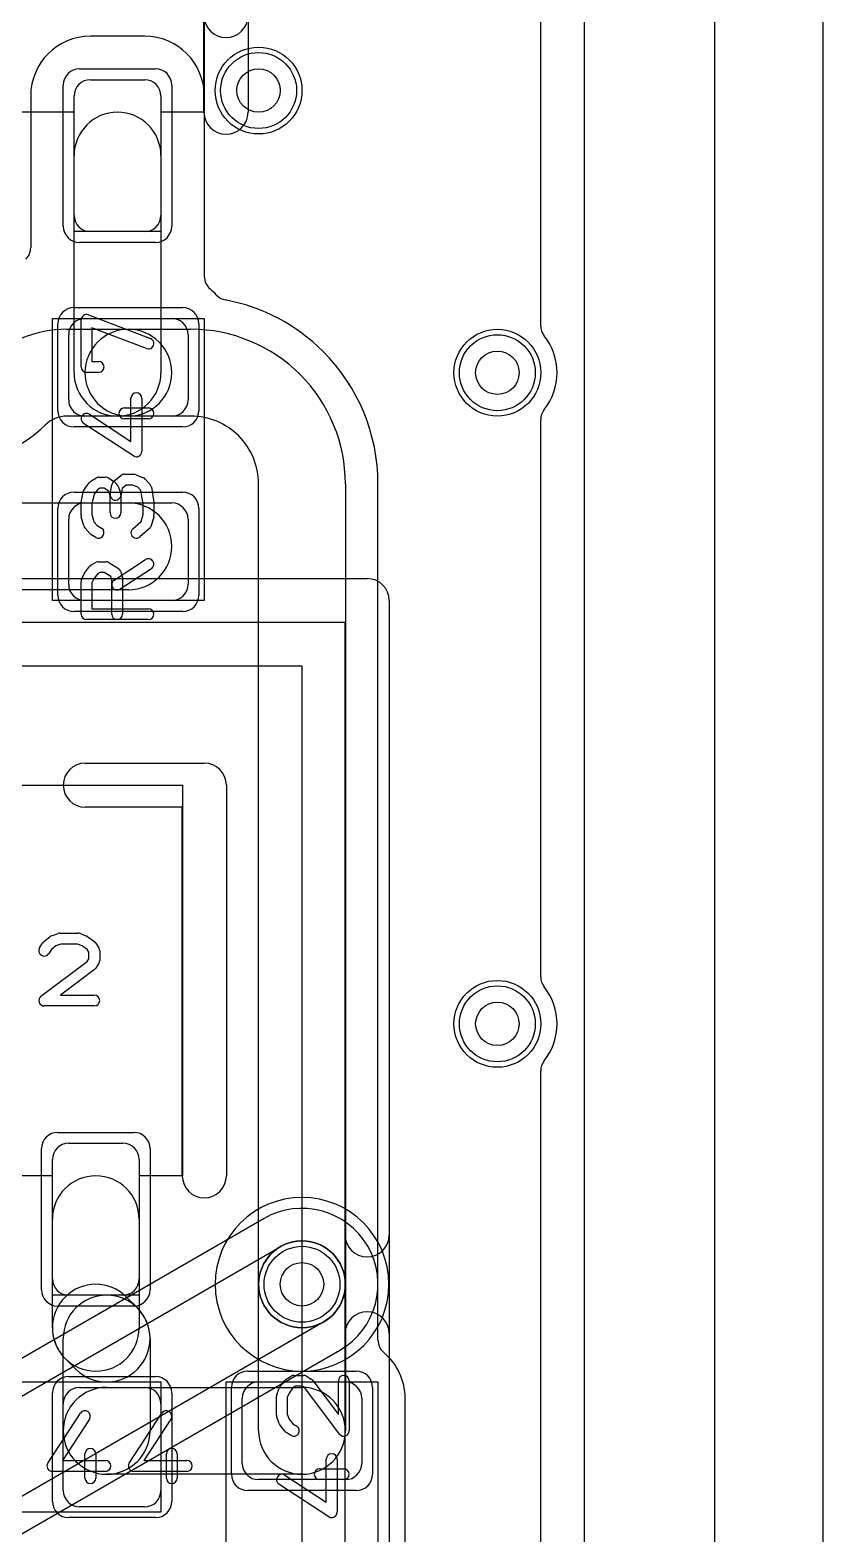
# Model space of a CAD drawing. Extents: x 0 to 20.5, y -1 to 20.
# Drawn here: x 16.85 to 20.5, y 4.65 to 11.58 of the extents above; entities that cross this region are included whole.
import ezdxf

# ---------------------------------------------------------------- set-up
doc = ezdxf.new("R2010")
doc.units = 0
for name, color, linetype in [('Hole', 1, 'CONTINUOUS'), ('L1', 3, 'CONTINUOUS'), ('L2', 3, 'CONTINUOUS'), ('L3', 3, 'CONTINUOUS'), ('L4', 3, 'CONTINUOUS'), ('MetalMask-A', 176, 'CONTINUOUS'), ('Outline', 7, 'CONTINUOUS'), ('PartsArea-A', 111, 'CONTINUOUS'), ('PartsArea-B', 111, 'CONTINUOUS'), ('PartsSilk-A', 221, 'CONTINUOUS'), ('PartsSilk-B', 221, 'CONTINUOUS'), ('Resist-A', 2, 'CONTINUOUS'), ('Resist-B', 2, 'CONTINUOUS'), ('Silk-A', 140, 'CONTINUOUS'), ('Silk-B', 140, 'CONTINUOUS')]:
    doc.layers.add(name, color=color, linetype=linetype)

msp = doc.modelspace()

# ---------------------------------------------------------------- linework, layer by layer
at = {"layer": 'Hole'}
for centre in [(17.9, 11.3), (19, 10), (19, 7), (18.1, 5.8)]:
    msp.add_circle(centre, 0.1, dxfattribs=at)
at = {"layer": 'L1'}
for p, q in [((19.4, 14.53823), (19.4, 1.1)), ((17.375, 11.55004), (17.125, 11.55004)), ((17.125, 11.35), (17.375, 11.35)), ((16.84996, 11.275), (16.84996, 10.57605)), ((17.05, 10.725), (17.05, 11.275)), ((17.45, 11.275), (17.45, 10.725)), ((17.65004, 10.4431), (17.65004, 11.275)), ((17.05001, 10), (17.05001, 11)), ((17.45001, 11), (17.45001, 10)), ((17.375, 10.65), (17.125, 10.65)), ((17.0164, 10.2), (17.3, 10.2)), ((17.1, 10.25), (17.5, 10.25)), ((17.3, 10.2), (17.58788, 10.2)), ((17.025, 9.875), (17.025, 10.175)), ((17.575, 10.175), (17.575, 9.875)), ((18.09141, 9.99143), (18.09143, 9.99141)), ((17.3, 9.8), (17.01642, 9.8)), ((17.5, 9.8), (17.1, 9.8)), ((17.58788, 9.8), (17.3, 9.8)), ((16.91644, 9.75858), (16.91641, 9.75856)), ((17.80859, 9.70857), (17.80857, 9.70859)), ((17.9, 5.8), (17.9, 9.48788)), ((18.3, 9.48788), (18.3, 5.8)), ((18.45004, 5.5431), (18.45004, 9.48788)), ((16.5, 9.4), (17.3, 9.4)), ((17.1, 9.4), (17.5, 9.4)), ((17.025, 9.025), (17.025, 9.325)), ((17.575, 9.325), (17.575, 9.025)), ((17.3, 9), (16.5, 9)), ((17.5, 8.95), (17.1, 8.95)), ((17.025, 6.45), (17.275, 6.45)), ((16.95, 5.825), (16.95, 6.375)), ((17.35, 6.375), (17.35, 5.825)), ((16.95001, 5.6), (16.95001, 6.1)), ((17.35001, 6.1), (17.35001, 5.6)), ((17.9, 5.125), (17.9, 5.8)), ((18.3, 5.8), (18.3, 5.125)), ((17.275, 5.75), (17.025, 5.75)), ((17.29143, 5.74142), (17.34142, 5.69143)), ((17, 5.125), (17, 5.55001)), ((17.4, 5.55001), (17.4, 5.125)), ((17.05858, 5.40859), (17.00859, 5.45858)), ((17.9, 5.35), (18.3, 5.35)), ((17.075, 5.325), (17.375, 5.325)), ((17.2, 5.325), (18.1, 5.325)), ((17.825, 4.975), (17.825, 5.275)), ((18.375, 5.275), (18.375, 4.975)), ((18.57504, 4.125), (18.57504, 5.275)), ((17, 4.85), (17, 5.25)), ((17.45, 5.25), (17.45, 4.85)), ((18.1, 4.925), (17.2, 4.925)), ((18.3, 4.9), (17.9, 4.9)), ((17.375, 4.775), (17.075, 4.775))]:
    msp.add_line(p, q, dxfattribs=at)
for centre in [(17.9, 11.3), (19, 10), (19, 7), (18.1, 5.8)]:
    msp.add_circle(centre, 0.2, dxfattribs=at)
for centre, radius, start, end in [((17.125, 11.275), 0.27504, 90, 180), ((17.375, 11.275), 0.27504, 0, 90), ((17.125, 11.275), 0.075, 90, 180), ((17.375, 11.275), 0.075, 0, 90), ((17.25001, 11), 0.2, 0, 180), ((17.125, 10.725), 0.075, 180, -90), ((17.375, 10.725), 0.075, -90, 0), ((16.77499, 10.57605), 0.07497, -45, 0), ((17.72501, 10.4431), 0.07498, 180, -130.006151), ((17.5, 10.175), 0.27504, 41.958257, 49.994114), ((17.76028, 10.40901), 0.07497, -138.044032, -100.599468), ((17.58786, 9.48789), 0.86215, 45.046992, 79.397532), ((17.01642, 9.6586), 0.5414, 90.002117, 135), ((17.1, 10.175), 0.075, 90, 180), ((17.3, 10), 0.2, 90, -90), ((17.3, 10), 0.2, -90, 90), ((17.5, 10.175), 0.075, 0, 90), ((17.58787, 9.48789), 0.71211, 45, 89.999195), ((18.24996, 10.15108), 0.07497, -134.951366, -134.378478), ((17.58789, 9.48788), 0.86215, 0, 44.99906), ((17.25001, 10), 0.2, 180, 0), ((17.58789, 9.48788), 0.71211, 0, 44.999431), ((17.1, 9.875), 0.075, 180, -90), ((17.5, 9.875), 0.075, -90, 0), ((17.01642, 9.6586), 0.1414, 90, 135), ((17.58787, 9.48789), 0.31211, 45, 89.998164), ((16.53359, 10.1414), 0.5414, -90, -45.001497), ((17.58789, 9.48788), 0.31211, 0, 44.998702), ((17.1, 9.325), 0.075, 90, 180), ((17.3, 9.2), 0.2, -90, 90), ((17.5, 9.325), 0.075, 0, 90), ((17.1, 9.025), 0.075, 180, -90), ((17.5, 9.025), 0.075, -90, 0), ((17.025, 6.375), 0.075, 90, 180), ((17.275, 6.375), 0.075, 0, 90), ((17.15001, 6.1), 0.2, 0, 180), ((18.1, 5.8), 0.2, 0, 180), ((17.025, 5.825), 0.075, 180, -90), ((17.275, 5.825), 0.075, -90, 0), ((17.15001, 5.6), 0.2, 45, -135), ((18.1, 5.8), 0.2, 180, 0), ((17.2, 5.55001), 0.2, 0, 180), ((17.2, 5.55001), 0.2, -135, 45), ((17.15001, 5.6), 0.2, 180, 0), ((18.52501, 5.5431), 0.07498, 180, -130.006151), ((18.3, 5.275), 0.27504, 0, 49.994114), ((17.9, 5.275), 0.075, 90, 180), ((18.3, 5.275), 0.075, 0, 90), ((17.2, 5.125), 0.2, 90, -90), ((17.075, 5.25), 0.075, 90, 180), ((17.375, 5.25), 0.075, 0, 90), ((18.1, 5.125), 0.2, -90, 90), ((17.2, 5.125), 0.2, 180, 0), ((18.1, 5.125), 0.2, 180, 0), ((17.9, 4.975), 0.075, 180, -90), ((18.3, 4.975), 0.075, -90, 0), ((17.075, 4.85), 0.075, 180, -90), ((17.375, 4.85), 0.075, -90, 0)]:
    msp.add_arc(centre, radius, start, end, dxfattribs=at)
at = {"layer": 'L2'}
msp.add_line((19.4, 14.53823), (19.4, 1.1), dxfattribs=at)
for centre in [(17.9, 11.3), (19, 10), (19, 7)]:
    msp.add_circle(centre, 0.2, dxfattribs=at)
for start, end in [(90, -90), (-90, 90)]:
    msp.add_arc((18.1, 5.8), 0.40004, start, end, dxfattribs=at)
at = {"layer": 'L3'}
msp.add_line((19.4, 14.53823), (19.4, 1.1), dxfattribs=at)
for centre in [(17.9, 11.3), (19, 10), (19, 7)]:
    msp.add_circle(centre, 0.2, dxfattribs=at)
for start, end in [(90, -90), (-90, 90)]:
    msp.add_arc((18.1, 5.8), 0.40004, start, end, dxfattribs=at)
at = {"layer": 'L4'}
for p, q in [((19.4, 14.53823), (19.4, 1.1)), ((17.92498, 6.10314), (15.51254, 4.71032)), ((15.58757, 4.58038), (18, 5.9732)), ((18.2, 5.6268), (15.78757, 4.23397)), ((16.37594, 4.40042), (18.27503, 5.49686))]:
    msp.add_line(p, q, dxfattribs=at)
for centre in [(17.9, 11.3), (19, 10), (19, 7), (18.1, 5.8)]:
    msp.add_circle(centre, 0.2, dxfattribs=at)
for radius, start, end in [(0.35004, -59.998293, 120.000289), (0.2, -59.999272, 120.000052)]:
    msp.add_arc((18.1, 5.8), radius, start, end, dxfattribs=at)
at = {"layer": 'MetalMask-A'}
for p, q in [((17.125, 11.35), (17.375, 11.35)), ((17.05, 10.725), (17.05, 11.275)), ((17.45, 11.275), (17.45, 10.725)), ((17.375, 10.65), (17.125, 10.65)), ((17.1, 10.25), (17.5, 10.25)), ((17.025, 9.875), (17.025, 10.175)), ((17.575, 10.175), (17.575, 9.875)), ((17.5, 9.8), (17.1, 9.8)), ((17.1, 9.4), (17.5, 9.4)), ((17.025, 9.025), (17.025, 9.325)), ((17.575, 9.325), (17.575, 9.025)), ((17.5, 8.95), (17.1, 8.95)), ((17.025, 6.45), (17.275, 6.45)), ((16.95, 5.825), (16.95, 6.375)), ((17.35, 6.375), (17.35, 5.825)), ((17.275, 5.75), (17.025, 5.75)), ((17.9, 5.35), (18.3, 5.35)), ((17.075, 5.325), (17.375, 5.325)), ((17.825, 4.975), (17.825, 5.275)), ((18.375, 5.275), (18.375, 4.975)), ((17, 4.85), (17, 5.25)), ((17.45, 5.25), (17.45, 4.85)), ((18.3, 4.9), (17.9, 4.9)), ((17.375, 4.775), (17.075, 4.775))]:
    msp.add_line(p, q, dxfattribs=at)
for centre, start, end in [((17.125, 11.275), 90, 180), ((17.375, 11.275), 0, 90), ((17.125, 10.725), 180, -90), ((17.375, 10.725), -90, 0), ((17.1, 10.175), 90, 180), ((17.5, 10.175), 0, 90), ((17.1, 9.875), 180, -90), ((17.5, 9.875), -90, 0), ((17.1, 9.325), 90, 180), ((17.5, 9.325), 0, 90), ((17.1, 9.025), 180, -90), ((17.5, 9.025), -90, 0), ((17.025, 6.375), 90, 180), ((17.275, 6.375), 0, 90), ((17.025, 5.825), 180, -90), ((17.275, 5.825), -90, 0), ((17.9, 5.275), 90, 180), ((18.3, 5.275), 0, 90), ((17.075, 5.25), 90, 180), ((17.375, 5.25), 0, 90), ((17.9, 4.975), 180, -90), ((18.3, 4.975), -90, 0), ((17.075, 4.85), 180, -90), ((17.375, 4.85), -90, 0)]:
    msp.add_arc(centre, 0.075, start, end, dxfattribs=at)
at = {"layer": 'Outline'}
msp.add_line((20, 15), (20, 1), dxfattribs=at)
at = {"layer": 'PartsArea-A'}
for p, q in [((17.65, 13), (17.65, 11.2)), ((17.05, 11.2), (16.15, 11.2)), ((17.05, 10.65), (17.05, 11.2)), ((17.65, 11.2), (17.45, 11.2)), ((17.45, 11.2), (17.45, 10.65)), ((17.45, 10.65), (17.05, 10.65)), ((16.95, 8.95), (16.95, 10.25)), ((16.95, 10.25), (17.65, 10.25)), ((17.65, 10.25), (17.65, 8.95)), ((17.65, 8.95), (16.95, 8.95)), ((16.7, 8.1), (17.55, 8.1)), ((17.55, 8.1), (17.55, 6.3)), ((16.95, 6.3), (16.05, 6.3)), ((16.95, 5.75), (16.95, 6.3)), ((17.55, 6.3), (17.35, 6.3)), ((17.35, 6.3), (17.35, 5.75)), ((17.35, 5.75), (16.95, 5.75)), ((16.15, 5.35), (17.45, 5.35)), ((17.45, 5.35), (17.45, 4.75)), ((17.75, 4.05), (17.75, 5.35)), ((17.75, 5.35), (18.45, 5.35)), ((18.45, 5.35), (18.45, 4.05)), ((17.45, 4.75), (16.15, 4.75))]:
    msp.add_line(p, q, dxfattribs=at)
at = {"layer": 'PartsArea-B'}
for p, q in [((15.35, 8.65), (18.1, 8.65)), ((18.1, 8.65), (18.1, 0.75))]:
    msp.add_line(p, q, dxfattribs=at)
at = {"layer": 'PartsSilk-A'}
for p, q in [((17.8516, 13), (17.8516, 11.2)), ((17.6484, 11.2), (17.6484, 12.8984)), ((17.11629, 10.26643), (17.40147, 10.15809)), ((17.08241, 10.02639), (17.08241, 10.24306)), ((17.38371, 10.11135), (17.13241, 10.20682)), ((17.13241, 10.20682), (17.13241, 10.05139)), ((17.13241, 10.05139), (17.16296, 10.05139)), ((17.16296, 10.00139), (17.10741, 10.00139)), ((17.31204, 9.68369), (17.31204, 9.88194)), ((17.36204, 9.88194), (17.36204, 9.6375)), ((17.12108, 9.80843), (17.31204, 9.68369)), ((17.28148, 9.8375), (17.39259, 9.8375)), ((17.39259, 9.7875), (17.28148, 9.7875)), ((17.32337, 9.61657), (17.09374, 9.76657)), ((17.099, 9.46701), (17.12122, 9.49479)), ((17.12749, 9.50037), (17.14971, 9.51426)), ((17.16296, 9.51806), (17.1963, 9.51806)), ((17.20955, 9.51426), (17.23177, 9.50037)), ((17.23215, 9.49838), (17.26548, 9.52615)), ((17.2362, 9.49685), (17.24731, 9.48574)), ((17.28148, 9.53194), (17.32593, 9.53194)), ((17.33554, 9.53002), (17.36887, 9.51614)), ((17.37795, 9.50967), (17.40017, 9.48467)), ((17.08295, 9.40376), (17.09406, 9.45654)), ((17.14176, 9.44042), (17.13241, 9.39601)), ((17.1576, 9.46023), (17.14176, 9.44042)), ((17.17013, 9.46806), (17.1576, 9.46023)), ((17.18913, 9.46806), (17.17013, 9.46806)), ((17.20285, 9.45948), (17.18913, 9.46806)), ((17.20803, 9.4543), (17.20285, 9.45948)), ((17.21574, 9.4331), (17.20803, 9.4543)), ((17.21574, 9.35417), (17.21574, 9.4331)), ((17.21613, 9.44188), (17.22354, 9.48355)), ((17.25313, 9.4766), (17.26424, 9.44604)), ((17.27117, 9.46581), (17.26535, 9.43312)), ((17.26574, 9.4375), (17.26574, 9.35417)), ((17.29053, 9.48194), (17.27117, 9.46581)), ((17.32093, 9.48194), (17.29053, 9.48194)), ((17.34437, 9.47218), (17.32093, 9.48194)), ((17.35795, 9.45691), (17.34437, 9.47218)), ((17.36759, 9.39662), (17.35795, 9.45691)), ((17.40617, 9.47201), (17.41728, 9.40256)), ((17.08241, 9.34306), (17.08241, 9.39861)), ((17.13241, 9.39601), (17.13241, 9.34634)), ((17.36759, 9.34634), (17.36759, 9.39662)), ((17.41759, 9.39861), (17.41759, 9.34306)), ((17.09436, 9.29495), (17.08325, 9.33662)), ((17.12205, 9.25978), (17.09983, 9.28478)), ((17.13241, 9.34634), (17.14115, 9.31356)), ((17.14115, 9.31356), (17.15704, 9.29568)), ((17.15704, 9.29568), (17.17621, 9.2837)), ((17.32058, 9.28131), (17.35929, 9.31519)), ((17.35929, 9.31519), (17.36759, 9.34634)), ((17.41675, 9.33662), (17.40564, 9.29495)), ((17.14971, 9.2413), (17.12749, 9.25519)), ((17.39794, 9.28258), (17.3535, 9.24369)), ((17.0983, 9.0772), (17.12052, 9.10776)), ((17.12956, 9.11542), (17.15178, 9.12653)), ((17.16886, 9.07917), (17.15737, 9.07343)), ((17.16296, 9.12917), (17.1963, 9.12917)), ((17.18913, 9.07917), (17.16886, 9.07917)), ((17.21913, 9.06042), (17.18913, 9.07917)), ((17.20955, 9.12537), (17.25399, 9.09759)), ((17.23447, 9.04453), (17.37891, 9.13898)), ((17.40627, 9.09714), (17.26183, 9.00269)), ((17.2649, 9.08283), (17.27231, 9.05505)), ((17.08241, 8.8875), (17.08241, 9.0375)), ((17.08456, 9.04765), (17.09567, 9.07265)), ((17.14029, 9.04993), (17.13241, 9.0322)), ((17.13241, 9.0322), (17.13241, 8.9125)), ((17.15737, 9.07343), (17.14029, 9.04993)), ((17.22315, 9.04533), (17.21913, 9.06042)), ((17.22315, 8.8875), (17.22315, 9.04533)), ((17.27315, 9.04861), (17.27315, 8.8875)), ((17.13241, 8.9125), (17.39259, 8.9125)), ((17.39259, 8.8625), (17.10741, 8.8625)), ((17.1016, 8.2016), (17.65, 8.2016)), ((17.7516, 8.1), (17.7516, 6.3)), ((17.5484, 7.9984), (17.1016, 7.9984)), ((17.5484, 6.3), (17.5484, 7.9984)), ((16.94563, 7.40497), (16.97618, 7.41608)), ((16.98472, 7.41759), (17.07083, 7.41759)), ((17.08011, 7.4158), (17.10789, 7.40469)), ((16.8913, 7.35029), (16.90519, 7.37251)), ((16.91077, 7.37878), (16.93855, 7.401)), ((16.96658, 7.35939), (16.94533, 7.3424)), ((16.98912, 7.36759), (16.96658, 7.35939)), ((17.06602, 7.36759), (16.98912, 7.36759)), ((17.08643, 7.35943), (17.06602, 7.36759)), ((17.11054, 7.34189), (17.08643, 7.35943)), ((17.11331, 7.4017), (17.14387, 7.37948)), ((17.15037, 7.37251), (17.16426, 7.35029)), ((16.89747, 7.12739), (17.11043, 7.28756)), ((16.94533, 7.3424), (16.9337, 7.32379)), ((17.11043, 7.28756), (17.11806, 7.29976)), ((17.11806, 7.32987), (17.11054, 7.34189)), ((17.11806, 7.29976), (17.11806, 7.32987)), ((17.16426, 7.27934), (17.15037, 7.25712)), ((17.16806, 7.33704), (17.16806, 7.29259)), ((17.1442, 7.25039), (16.98733, 7.13241)), ((17.14306, 7.08241), (16.9125, 7.08241)), ((16.98733, 7.13241), (17.14306, 7.13241)), ((17.9983, 5.32581), (18.02052, 5.35637)), ((18.02749, 5.36287), (18.04971, 5.37676)), ((18.06296, 5.38056), (18.10741, 5.38056)), ((18.12066, 5.37676), (18.14288, 5.36287)), ((18.14961, 5.3567), (18.26759, 5.19983)), ((18.26759, 5.19983), (18.26759, 5.35556)), ((18.31759, 5.35556), (18.31759, 5.125)), ((17.98241, 5.19722), (17.98241, 5.28333)), ((17.9842, 5.29261), (17.99531, 5.32039)), ((18.04057, 5.29893), (18.03241, 5.27852)), ((18.03241, 5.27852), (18.03241, 5.20162)), ((18.05811, 5.32304), (18.04057, 5.29893)), ((18.07013, 5.33056), (18.05811, 5.32304)), ((18.10024, 5.33056), (18.07013, 5.33056)), ((18.11244, 5.32293), (18.10024, 5.33056)), ((18.27261, 5.10997), (18.11244, 5.32293)), ((16.92907, 4.97663), (17.07907, 5.20626)), ((17.30407, 4.97663), (17.45407, 5.20626)), ((18.03241, 5.20162), (18.04061, 5.17908)), ((17.12093, 5.17892), (16.99619, 4.98796)), ((17.49593, 5.17892), (17.37119, 4.98796)), ((17.99503, 5.15813), (17.98392, 5.18868)), ((18.02122, 5.12327), (17.999, 5.15105)), ((18.04061, 5.17908), (18.0576, 5.15783)), ((18.0576, 5.15783), (18.07621, 5.1462)), ((18.04971, 5.1038), (18.02749, 5.11769)), ((17.1, 4.90741), (17.1, 5.01852)), ((17.15, 5.01852), (17.15, 4.90741)), ((17.475, 4.90741), (17.475, 5.01852)), ((17.525, 5.01852), (17.525, 4.90741)), ((18.21204, 4.79619), (18.21204, 4.99444)), ((18.26204, 4.99444), (18.26204, 4.75)), ((17.19444, 4.93796), (16.95, 4.93796)), ((16.99619, 4.98796), (17.19444, 4.98796)), ((17.56944, 4.93796), (17.325, 4.93796)), ((17.37119, 4.98796), (17.56944, 4.98796)), ((18.02108, 4.92093), (18.21204, 4.79619)), ((18.18148, 4.95), (18.29259, 4.95)), ((18.22337, 4.72907), (17.99374, 4.87907)), ((18.29259, 4.9), (18.18148, 4.9))]:
    msp.add_line(p, q, dxfattribs=at)
for centre, radius, start, end in [((17.75, 11.2), 0.1016, 180, 0), ((17.10741, 10.24306), 0.025, 69.194494, 180), ((17.39259, 10.13472), 0.025, -110.805506, 69.198195), ((17.16296, 10.02639), 0.025, -90, 90), ((17.10741, 10.02639), 0.025, 180, -90), ((17.33704, 9.88194), 0.025, 0, 180), ((17.10741, 9.7875), 0.025, 56.850263, -123.153564), ((17.28148, 9.8125), 0.025, 90, -90), ((17.39259, 9.8125), 0.025, -90, 90), ((17.33704, 9.6375), 0.025, -123.149737, 0), ((17.14074, 9.47917), 0.025, 122.005383, 141.345223), ((17.16296, 9.49306), 0.025, 90, 122.010019), ((17.1963, 9.49306), 0.025, 57.994617, 90), ((17.24815, 9.47917), 0.025, 129.790899, 169.916736), ((17.21852, 9.47917), 0.025, 45, 57.989981), ((17.28148, 9.50694), 0.025, 90, 129.800498), ((17.32593, 9.50694), 0.025, 67.394238, 90), ((17.35926, 9.49306), 0.025, 41.627831, 67.391122), ((17.11852, 9.45139), 0.025, 141.333033, 168.112983), ((17.24074, 9.4375), 0.025, 169.908369, -10.083264), ((17.22963, 9.46806), 0.025, 19.97136, 45), ((17.24074, 9.4375), 0.025, 0, 19.97859), ((17.38148, 9.46806), 0.025, 9.089372, 41.630694), ((17.10741, 9.39861), 0.025, 168.110161, 180), ((17.24074, 9.35417), 0.025, 180, 0), ((17.39259, 9.39861), 0.025, 0, 9.088668), ((17.10741, 9.34306), 0.025, 180, -165.07115), ((17.11852, 9.30139), 0.025, -165.074487, -138.369306), ((17.38148, 9.30139), 0.025, -48.811918, -14.92885), ((17.39259, 9.34306), 0.025, -14.925513, 0), ((17.14074, 9.27639), 0.025, -138.372169, -122.010019), ((17.16296, 9.2625), 0.025, -122.005383, 57.989981), ((17.33704, 9.2625), 0.025, 131.188082, -48.810424), ((17.11852, 9.0625), 0.025, 143.982737, 156.039637), ((17.14074, 9.09306), 0.025, 116.565051, 143.979316), ((17.16296, 9.10417), 0.025, 90, 116.565051), ((17.1963, 9.10417), 0.025, 57.994617, 90), ((17.24074, 9.07639), 0.025, 14.925513, 57.989981), ((17.39259, 9.11806), 0.025, -56.818537, 123.180863), ((17.10741, 9.0375), 0.025, 156.049145, 180), ((17.24815, 9.02361), 0.025, 123.181463, -56.819137), ((17.24815, 9.04861), 0.025, 0, 14.935268), ((17.10741, 8.8875), 0.025, 180, -90), ((17.24815, 8.8875), 0.025, 180, 0), ((17.39259, 8.8875), 0.025, -90, 90), ((17.1016, 8.1), 0.1016, 90, -90), ((17.65, 8.1), 0.1016, 0, 90), ((16.98472, 7.39259), 0.025, 90, 109.984612), ((17.07083, 7.39259), 0.025, 68.207103, 90), ((16.9125, 7.33704), 0.025, 147.994617, -32.010019), ((16.92639, 7.35926), 0.025, 128.666967, 147.989981), ((16.95417, 7.38148), 0.025, 109.97919, 128.654777), ((17.09861, 7.38148), 0.025, 53.982737, 68.202147), ((17.12917, 7.35926), 0.025, 32.005383, 53.979316), ((17.14306, 7.33704), 0.025, 0, 32.010019), ((17.14306, 7.29259), 0.025, -32.005383, 0), ((17.12917, 7.27037), 0.025, -53.047603, -32.010019), ((16.9125, 7.10741), 0.025, 126.952397, -90), ((17.14306, 7.10741), 0.025, -90, 90), ((17.65, 6.3), 0.1016, 180, 0), ((18.04074, 5.34167), 0.025, 122.005383, 143.979316), ((18.06296, 5.35556), 0.025, 90, 122.010019), ((18.10741, 5.35556), 0.025, 57.994617, 90), ((18.12963, 5.34167), 0.025, 36.952397, 57.989981), ((18.29259, 5.35556), 0.025, 0, 180), ((18.00741, 5.28333), 0.025, 158.207103, 180), ((18.01852, 5.31111), 0.025, 143.982737, 158.202147), ((17.1, 5.19259), 0.025, -33.149737, 146.846436), ((17.475, 5.19259), 0.025, -33.149737, 146.846436), ((18.00741, 5.19722), 0.025, 180, -160.015388), ((18.01852, 5.16667), 0.025, -160.02081, -141.345223), ((18.06296, 5.125), 0.025, -122.005383, 57.989981), ((18.04074, 5.13889), 0.025, -141.333033, -122.010019), ((18.29259, 5.125), 0.025, -143.047603, 0), ((17.125, 5.01852), 0.025, 0, 180), ((17.5, 5.01852), 0.025, 0, 180), ((18.23704, 4.99444), 0.025, 0, 180), ((16.95, 4.96296), 0.025, 146.850263, -90), ((17.19444, 4.96296), 0.025, -90, 90), ((17.325, 4.96296), 0.025, 146.850263, -90), ((17.56944, 4.96296), 0.025, -90, 90), ((18.00741, 4.9), 0.025, 56.850263, -123.153564), ((18.18148, 4.925), 0.025, 90, -90), ((18.29259, 4.925), 0.025, -90, 90), ((17.125, 4.90741), 0.025, 180, 0), ((17.5, 4.90741), 0.025, 180, 0), ((18.23704, 4.75), 0.025, -123.149737, 0)]:
    msp.add_arc(centre, radius, start, end, dxfattribs=at)
at = {"layer": 'PartsSilk-B'}
for p, q in [((15.7516, 9.0516), (18.4, 9.0516)), ((18.5016, 8.95), (18.5016, 0.45)), ((18.2984, 8.8484), (15.7516, 8.8484)), ((18.2984, 0.45), (18.2984, 8.8484))]:
    msp.add_line(p, q, dxfattribs=at)
msp.add_arc((18.4, 8.95), 0.1016, 0, 90, dxfattribs=at)
at = {"layer": 'Resist-A'}
for p, q in [((17.075, 11.4), (17.425, 11.4)), ((17, 10.675), (17, 11.325)), ((17.5, 11.325), (17.5, 10.675)), ((17.425, 10.6), (17.075, 10.6)), ((17.05, 10.3), (17.55, 10.3)), ((16.975, 9.825), (16.975, 10.225)), ((17.625, 10.225), (17.625, 9.825)), ((17.55, 9.75), (17.05, 9.75)), ((17.05, 9.45), (17.55, 9.45)), ((16.975, 8.975), (16.975, 9.375)), ((17.625, 9.375), (17.625, 8.975)), ((17.55, 8.9), (17.05, 8.9)), ((16.975, 6.5), (17.325, 6.5)), ((16.9, 5.775), (16.9, 6.425)), ((17.4, 6.425), (17.4, 5.775)), ((17.325, 5.7), (16.975, 5.7)), ((17.025, 5.375), (17.425, 5.375)), ((17.85, 5.4), (18.35, 5.4)), ((16.95, 4.8), (16.95, 5.3)), ((17.5, 5.3), (17.5, 4.8)), ((17.775, 4.925), (17.775, 5.325)), ((18.425, 5.325), (18.425, 4.925)), ((18.35, 4.85), (17.85, 4.85)), ((17.425, 4.725), (17.025, 4.725))]:
    msp.add_line(p, q, dxfattribs=at)
for centre in [(17.9, 11.3), (19, 10), (19, 7), (18.1, 5.8)]:
    msp.add_circle(centre, 0.175, dxfattribs=at)
for centre, start, end in [((17.075, 11.325), 90, 180), ((17.425, 11.325), 0, 90), ((17.075, 10.675), 180, -90), ((17.425, 10.675), -90, 0), ((17.05, 10.225), 90, 180), ((17.55, 10.225), 0, 90), ((17.05, 9.825), 180, -90), ((17.55, 9.825), -90, 0), ((17.05, 9.375), 90, 180), ((17.55, 9.375), 0, 90), ((17.05, 8.975), 180, -90), ((17.55, 8.975), -90, 0), ((16.975, 6.425), 90, 180), ((17.325, 6.425), 0, 90), ((16.975, 5.775), 180, -90), ((17.325, 5.775), -90, 0), ((17.025, 5.3), 90, 180), ((17.425, 5.3), 0, 90), ((17.85, 5.325), 90, 180), ((18.35, 5.325), 0, 90), ((17.85, 4.925), 180, -90), ((18.35, 4.925), -90, 0), ((17.025, 4.8), 180, -90), ((17.425, 4.8), -90, 0)]:
    msp.add_arc(centre, 0.075, start, end, dxfattribs=at)
at = {"layer": 'Resist-B'}
for centre in [(17.9, 11.3), (19, 10), (19, 7), (18.1, 5.8)]:
    msp.add_circle(centre, 0.175, dxfattribs=at)
at = {"layer": 'Silk-A'}
for p, q in [((20.5, 14.425), (20.5, -0.425)), ((19.2, 10.21651), (19.2, 12.78349)), ((19.2, 7.21651), (19.2, 9.78349)), ((17.1016, 8.2016), (17.65, 8.2016)), ((17.7516, 8.1), (17.7516, 6.3)), ((17.5484, 7.9984), (17.1016, 7.9984)), ((17.5484, 6.3), (17.5484, 7.9984)), ((19.2, 4.21651), (19.2, 6.78349))]:
    msp.add_line(p, q, dxfattribs=at)
for centre, radius, start, end in [((17.75, 11.64544), 0.1016, 180, 0), ((19.275, 10.21651), 0.075, 180, -141.783994), ((19, 10), 0.275, -38.213046, 38.213046), ((19.275, 9.78349), 0.075, 141.783994, 180), ((17.1016, 8.1), 0.1016, 90, -90), ((17.65, 8.1), 0.1016, 0, 90), ((19.275, 7.21651), 0.075, 180, -141.783994), ((19, 7), 0.275, -38.213046, 38.213046), ((19.275, 6.78349), 0.075, 141.783994, 180), ((17.65, 6.3), 0.1016, 180, 0)]:
    msp.add_arc(centre, radius, start, end, dxfattribs=at)
at = {"layer": 'Silk-B'}
for p, q in [((15.7516, 9.0516), (18.4, 9.0516)), ((18.5016, 8.95), (18.5016, 6.02766)), ((18.2984, 8.8484), (15.7516, 8.8484)), ((18.2984, 6.02766), (18.2984, 8.8484)), ((18.2984, 0.97628), (18.2984, 5.57234)), ((18.5016, 5.57234), (18.5016, 0.97628))]:
    msp.add_line(p, q, dxfattribs=at)
for centre, start, end in [((18.4, 8.95), 0, 90), ((18.4, 6.02766), 180, 0), ((18.4, 5.57234), 0, 180)]:
    msp.add_arc(centre, 0.1016, start, end, dxfattribs=at)

doc.saveas('drawing.dxf')
